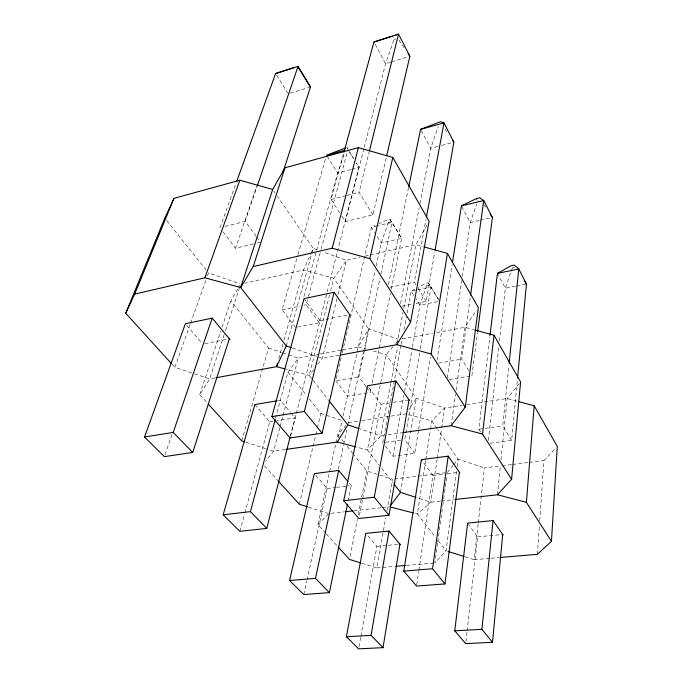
<?xml version="1.0" encoding="UTF-8"?>
<svg xmlns="http://www.w3.org/2000/svg" width="683" height="683" viewBox="0 0 683 683"><rect width="100%" height="100%" fill="white"/><g stroke="black" fill="none" stroke-linecap="round" stroke-linejoin="round"><path stroke-width="0.51" stroke-dasharray="3.42 2.56" d="M537.359 554.331L539.442 524.834M539.732 520.617L543.967 460.564L555.885 447.886M490.07 443.25L511.644 440.364L517.355 380.141M497.446 494.774L500.434 465.157M500.972 459.872L507.17 398.522L519.251 383.59M511.644 440.364L502.731 425.876L508.912 365.456M465.926 641.499L466.993 631.988M467.104 630.93L477.605 536.847L467.616 523.135M488.371 440.356L498.744 347.365M499.452 341.022L505.343 288.192L510.884 272.065M465.114 556.824L474.139 559.684L478.16 523.827M478.279 522.768L484.435 467.923L501.143 465.857M480.55 431.912L478.826 429.231L489.899 336.565M471.902 375.761L477.502 332.493M437.607 543.019L434.84 563.014L446.067 550.78L456.603 470.741M457.158 466.532L458.122 459.155L437.769 429.539M437.752 541.969L442.686 506.18M442.832 505.13L443.557 499.871M443.702 498.812L444.428 493.553M444.573 492.503L446.025 481.976M446.17 480.926L447.041 474.608M451.156 425.714L455.552 394.296M456.133 390.113L464.927 327.285L476.572 310.236M468.675 370.51L461.682 359.147L470.442 296.123M437.103 459.292L430.811 502.201L417.373 514L414.282 513.206M437.248 458.242L441.551 428.941M441.705 427.899L444.616 408.007L462.34 405.326M416.715 585.024L418.739 571.33M418.901 570.279L432.911 475.505L421.36 459.659M447.365 377.716L461.725 280.602M462.348 276.376L470.314 222.547L476.666 204.097M425.629 460.615L417.373 514L435.634 537.41M425.791 459.565L430.324 430.256M430.486 429.206L431.776 420.83L444.616 408.007L416.348 398.377L386.236 354.579L372.252 350.806M437.035 360.317L452.112 264.688M385.323 446.093L392.998 456.227L414.743 453.324L418.508 430.247M418.679 429.197L430.486 356.833M400.494 492.366L416.348 398.377L408.682 409.595M419.661 352.88L404.737 439.63L414.743 453.324M420.378 348.697L430.99 287.031L428.335 282.916L425.33 283.539L418.261 287.312M416.084 303.406L426.158 301.391L434.721 252.164M361.666 563.21L376.854 567.932L385.656 517.868M386.937 510.568L392.443 479.278L366.78 470.911L354.264 455.254M359.01 646.758L360.692 637.341M360.88 636.3L376.922 546.349L365.772 533.389M392.998 456.227L403.849 395.372M404.601 391.18L412.276 348.159M412.464 347.109L419.943 305.139L426.644 285.707L425.33 283.539M415.938 284.777L414.325 282.156L426.03 219.294M400.998 345.47L382.77 442.721L402.646 439.929M401.194 344.428L402.372 338.153M403.935 329.787L406.291 317.236M407.077 313.053L411.192 291.095L414.726 289.208M390.71 383.453L380.772 435.814L367.403 449.943L356.372 447.049M390.915 382.412L397.668 346.81M397.028 343.626L402.996 312.37M403.79 308.204L415.913 244.651L427.08 224.827M350.131 556.312L357.44 518.815M358.251 514.649L366.78 470.911M359.454 515.375L362.477 499.802M362.682 498.761L381.02 404.285L367.514 385.758M400.588 303.491L419.183 207.692M419.985 203.525L430.7 148.331L438.213 126.594M348.048 501.143L351.233 485.553L348.091 485.937M335.84 380.747L347.485 396.131L370.22 392.409L371.287 387.201M372.133 383.035L390.394 293.494M391.239 289.327L401.647 238.316L389.976 219.269L386.86 220.02L379.125 223.631M388.456 284.572L408.511 187.697M338.35 469.127L343.464 445.35M343.694 444.317L346.81 429.846M347.826 424.86L363.407 352.565M363.629 351.532L368.521 328.805L333.782 278.271L303.559 269.973L244.804 283.214M366.02 386.655L358.823 376.803L364.611 349.85M364.833 348.817L379.987 278.322M380.883 274.173L392.016 222.342L378.613 225.527M325.62 533.141L317.885 524.638L335.737 443.95M335.959 442.917L337.795 434.644L345.726 425.62M303.773 594.569L306.752 581.045M306.983 580.012L327.14 488.516L314.325 473.626M338.23 437.923L342.098 420.361M343.011 416.229L375.249 270.084M376.171 265.918L381.216 243.003L388.328 222.445L386.86 220.02M336.318 378.672L341.124 357.926M342.328 352.744L371.398 227.243L375.257 225.433M341.884 216.28L345.299 221.591L372.927 214.872L386.441 156.808M299.333 504.233L312.78 447.493M313.027 446.46L317.185 428.924M317.433 427.891L320.856 413.446L308.989 398.607M337.052 298.471L322.342 358.293L317.347 364.807M338.068 294.347L346.443 260.308L359.924 257.269M372.927 214.872L359.062 192.324L369.127 152.01M329.607 294.808L309.237 375.394L312.507 379.586M330.649 290.676L333.782 278.271L346.443 260.308L322.999 251.89M290.258 436.446L295.013 417.842L277.102 420.668M297.566 327.055L319.294 322.718L326.909 292.896M327.166 291.863L358.934 167.42L356.219 162.904M290.625 435.908L296.14 414.282M296.396 413.258L320.037 320.592L304.046 298.642M345.299 221.591L363.988 148.348M364.244 147.315L385.562 63.758L393.989 39.486L393.126 37.813M279.834 427.678L273.61 451.198L265.713 461.068M280.107 426.653L282.805 416.434M283.078 415.409L298.223 358.14L318.927 354.306M275.488 418.286L287.902 372.226L298.223 358.14L288.346 354.776M319.294 322.718L306.172 304.763L308.11 297.557M308.392 296.533L320.873 250.217M321.147 249.184L347.775 150.38M339.605 212.737L331.067 199.462L343.404 154.187M239.844 531.306L244.591 513.915M244.873 512.89L269.734 421.829L254.861 404.558M303.926 296.593L316.289 251.31M316.571 250.277L337.641 173.089L344.531 153.257M286.279 345.957L311.533 254.546M311.815 253.513L313.232 248.381L277.477 196.371M278.826 358.532L282.805 344.275M283.94 340.211L303.559 269.973L310.714 254.016M295.491 327.464L282.113 309.792L297.703 255.562M298.001 254.537L325.663 158.345M241.705 440.851L268.573 348.04L230.803 300.776L238.085 288.525M224.186 334.55L209.672 378.903L199.735 394.689L207.564 403.294M225.51 330.521L239.366 288.175M199.735 394.689L220.78 331.067M222.12 327.029L230.803 300.776M165.073 454.639L172.278 433.534M253.478 243.908L235.524 248.27L256.893 185.691M256.185 236.369L245.197 221.335L257.209 186.109M511.225 271.057L512.267 268.035L511.08 265.747M191.769 372.952L174.865 367.326L190.267 324.143M190.625 323.136L206.027 279.945M207.461 275.932L208.537 272.918L239.682 283.795M219.986 227.755L236.241 182.694M311.132 253.077L313.232 248.381L318.116 250.132M342.729 349.901L358.259 347.032L368.521 328.805L398.078 339.135M238.606 287.645L240.16 285.024M313.608 369.691L309.237 375.394L285.742 369.127M447.331 472.499L453.051 465.439M453.683 464.653L458.122 459.155L484.435 467.923M392.99 346.631L386.236 354.579L367.403 449.943L379.082 464.918M395.688 343.455L399.06 339.477M317.885 524.638L328.771 513.573L344.488 511.823M393.989 39.486L395.841 38.897M290.266 93.204L309.459 87.279M390.625 62.187L385.562 63.758L373.968 42.022M391.641 61.88L407.828 56.877M350.823 169.58L337.641 173.089L326.542 155.272M351.839 169.307L358.934 167.42L356.185 162.938M437.743 146.452L430.7 148.331L420.583 129.36M441.773 145.385L452.838 142.44M225.031 226.474L245.197 221.335M331.067 199.462L346.068 195.637M347.066 195.381L359.062 192.324M257.465 242.943L260.454 242.209M388.328 222.445L391.444 221.71L401.647 238.316L381.216 243.003L375.215 233.373M377.579 225.774L371.398 227.243L374.668 232.493M479.346 220.472L470.314 222.547L461.896 206.778M480.354 220.242L491.393 217.706M365.106 256.099L369.255 255.169M370.288 254.93L415.913 244.651L423.033 246.631M282.113 309.792L300.161 306.027M304.166 305.181L306.172 304.763M389.848 287.27L414.325 282.156M426.644 285.707L429.641 285.084L439.562 301.246M512.267 268.035L514.683 267.54M204.849 343.686L229.351 338.777M320.037 320.592L349.705 314.65M401.988 306.215L412.062 304.208M437.496 301.655L419.943 305.139L416.118 298.992M515.4 286.194L505.343 288.192L497.437 273.379M516.408 285.998L525.458 284.205M319.96 354.118L341.696 350.097M402.202 338.896L432.518 333.287M436.702 332.51L464.927 327.285L473.951 329.761M214.897 377.955L209.672 378.903L192.768 373.285M339.127 355.22L322.342 358.293L317.33 356.577M336.881 380.568L358.823 376.803M438.631 363.108L461.682 359.147M277.366 400.801L280.431 400.289L290.369 412.259M449.124 379.492L469.836 376.094M269.734 421.829L272.893 421.334M381.02 404.285L392.435 402.483M393.468 402.321L409.032 399.871M348.364 422.606L360.88 420.711M361.922 420.549L390.087 416.28M391.137 416.126L405.736 413.907L431.776 420.83L437.171 428.668M466.506 404.695L507.17 398.522L517.168 401.211M285.101 449.551L273.61 451.198L266.635 448.936M383.923 435.361L380.772 435.814L359.804 428.839M388.123 434.755L401.783 432.8M478.826 429.231L484.025 428.506M485.067 428.361L502.731 425.876M394.552 479.022L445.222 472.764M502.193 465.729L511.593 464.568M512.634 464.44L528.3 462.502M529.342 462.374L543.967 460.564M327.14 488.516L335.515 487.483M336.565 487.355L347.041 486.065M432.911 475.505L446.161 473.874M447.177 473.746L459.411 472.243M353.914 510.773L381.14 507.734M382.19 507.614L389.523 506.803M440.33 501.143L430.811 502.201L416.664 497.608M441.389 501.023L454.075 499.606M376.922 546.349L387.372 545.358M388.422 545.265L399.914 544.172M477.605 536.847L502.722 534.473M376.854 567.932L394.774 566.412M406.376 565.43L433.79 563.108M474.139 559.684L489.942 558.344M491 558.259L499.427 557.541M358.259 347.032L366.25 349.184M308.468 507.127L327.755 513.249M245.692 442.14L265.636 448.611M320.856 413.446L342.473 420.643M268.573 348.04L281.422 352.411M282.412 352.752L287.355 354.434M292.29 348.014L316.331 356.236M172.014 364.193L174.865 367.326M264.5 465.917L277.289 479.987M326.32 533.918L337.573 546.289M186.69 325.373L202.142 343.318M291.035 413.061L295.508 418.448M349.252 483.163L351.66 486.065M166.78 220.677L205.882 269.597M287.902 372.226L306.36 395.312M337.795 434.644L339.109 436.292M341.748 439.587L343.72 442.063M347.015 446.178L353.606 454.426M313.164 380.422L328.207 399.709M381.677 468.248L393.357 483.214M438.238 540.748L446.067 550.78M223.093 231.861L235.524 248.27M256.791 237.206L259.233 240.544M366.626 387.483L370.22 392.409M348.048 149.346L346.81 147.63L348.057 149.697M273.909 191.163L275.095 192.896M398.846 40.015L404.063 47.708M445.026 129.019L446.793 131.648M483.88 204.652L485.579 207.214M276.7 75.301L287.697 92.948M413.924 295.483L411.192 291.095L430.99 287.031L438.486 299.47M349.568 152.172L353.427 158.456M418.09 288.277L426.158 301.391M348.595 150.251L353.495 158.388M389.976 219.269L391.444 221.71M428.335 282.916L429.641 285.084M476.333 198.608L477.221 200.324"/><path stroke-width="1.02" d="M500.485 557.456L537.359 554.331L551.446 541.337L557.285 446.4L534.174 405.787L519.174 401.749M551.446 541.337L526.397 502.346L534.174 405.787M455.134 499.486L497.446 494.774L511.61 479.329L520.591 381.934L494.014 335.242L474.958 330.034M503.055 534.951L493.049 520.574L467.616 523.135L454.758 630.81L465.695 643.617L492.503 642.302L502.722 534.473M517.552 378.032L526.465 284L518.781 269L514.308 265.081L511.08 265.747L497.437 273.379L490.018 335.507M492.503 642.302L481.925 629.325L493.049 520.574M509.134 363.339L518.781 269L497.437 273.379M511.61 479.329L482.522 434.055L494.014 335.242M459.796 472.798L448.202 456.15L421.36 459.659L403.781 571.108L416.562 586.074L444.949 583.939L459.411 472.243M477.639 331.443L492.4 217.476L483.726 200.537L479.714 197.797L476.333 198.608L461.401 205.848L452.445 262.588M402.833 432.646L451.156 425.714L465.251 407.162L478.322 307.683L447.442 253.436L424.049 246.913M444.949 583.939L432.561 568.743L448.202 456.15M470.587 295.073L483.726 200.537L461.401 205.848M400.289 544.624L389.011 531.05L365.772 533.389L346.392 636.735L358.643 648.85L383.026 647.655L399.914 544.172M465.251 407.162L431.05 353.931L447.442 253.436M383.026 647.655L371.065 635.386L389.011 531.05M409.476 400.52L395.909 381.02L367.514 385.758L343.72 500.759L358.857 518.491L388.96 515.247L409.032 399.871M435.08 250.063L453.845 142.175L443.984 122.914L440.578 121.702L420.583 129.36L408.724 186.655M340.177 355.032L396.832 344.667L410.611 322.111L429.103 221.224L392.793 157.431L358.379 147.63L284.973 167.822L272.713 189.43L240.698 287.534L286.279 345.957L291.282 347.673M388.96 515.247L374.258 497.207L395.909 381.02M426.423 217.203L443.984 122.914L420.583 129.36M347.929 481.575L338.691 470.45L314.325 473.626L289.566 580.507L303.773 594.569L329.394 592.639L347.416 504.267M329.394 592.639L315.495 578.373L338.691 470.45M410.611 322.111L369.827 258.635L392.793 157.431M350.242 315.418L334.124 292.256L304.046 298.642L271.894 416.639L290.096 437.965L322.111 433.201L349.705 314.65M386.689 155.775L409.851 56.245L398.539 34.15L395.969 34.953M322.111 433.201L304.379 411.448L334.124 292.256M369.383 150.977L398.539 34.15L373.968 42.022L343.967 152.121M276.342 400.972L254.861 404.558L223.162 514.803L239.844 531.306L266.788 528.403L290.002 437.479M171.296 363.407L125.715 313.266L134.679 294.117L204.9 277.802L240.698 287.534L253.205 266.575L332.186 248.219L358.379 147.63M266.788 528.403L250.43 511.627L275.206 419.695M277.4 363.621L276.547 366.669L215.939 377.759M253.205 266.575L284.973 167.822M229.94 339.485L212.2 318.116L185.349 323.81L144.531 437.009L164.381 456.645L192.734 452.436L229.351 338.777M283.01 172.201L310.466 86.963L297.856 66.388M144.531 437.009L173.226 432.416L212.2 318.116M257.551 185.102L298.053 66.345L275.599 73.542L236.6 181.695M204.9 277.802L239.844 180.235L272.713 189.43M134.679 294.117L173.96 198.352L239.844 180.235M125.715 313.266L164.791 218.184L173.96 198.352M286.279 345.957L276.547 366.669L284.726 368.854M286.143 449.397L337.325 442.055L347.826 424.86L328.865 400.545M390.164 505.949L400.494 492.366L415.648 497.284M275.599 73.542L294.458 67.472M373.968 42.022L392.255 36.139M345.18 148.083L326.542 155.272L344.975 150.192M271.894 416.639L304.379 411.448M223.162 514.803L250.43 511.627M343.72 500.759L374.258 497.207M345.53 511.704L352.863 510.884M395.833 566.318L405.318 565.515M289.566 580.507L315.495 578.373M403.781 571.108L432.561 568.743M346.392 636.735L371.065 635.386M454.758 630.81L481.925 629.325M390.556 507.068L413.249 512.933M337.325 442.055L355.373 446.793M497.446 494.774L526.397 502.346M451.156 425.714L482.522 434.055M396.832 344.667L431.05 353.931M332.186 248.219L369.827 258.635M360.658 562.894L349.517 559.437L338.273 547.066M307.452 506.803L299.333 504.233L278.007 480.772M448.074 551.42L464.116 556.508M244.693 441.816L241.705 440.851L208.272 404.08M347.826 424.86L358.814 428.514M173.226 432.416L192.734 452.436M394.006 484.051L400.494 492.366M408.118 53.684L409.851 56.245M452.667 140.416L453.845 142.175M490.129 214.052L492.4 217.476M524.151 280.5L526.465 284M310.466 86.963L298.326 67.173"/></g></svg>
